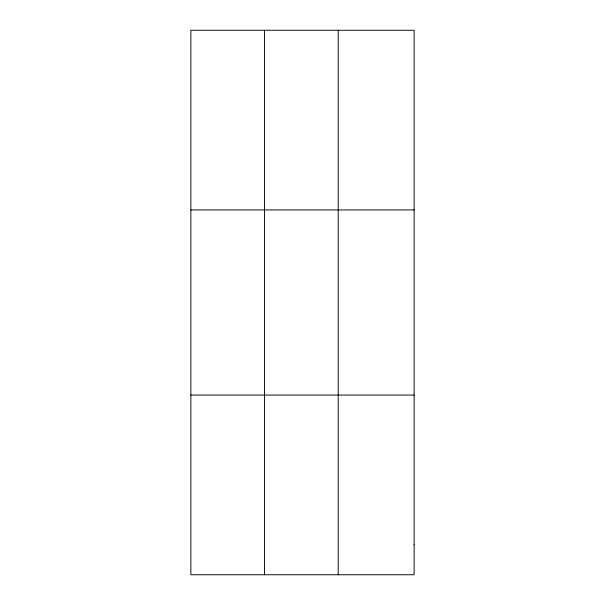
<?xml version="1.0" encoding="UTF-8"?>
<svg xmlns="http://www.w3.org/2000/svg" width="605" height="605" viewBox="0 0 605 605"><rect width="100%" height="100%" fill="white"/><g stroke="black" fill="none" stroke-linecap="round" stroke-linejoin="round"><path stroke-width="0.91" d="M264.544 574.75L264.544 30.25M338.218 574.75L338.218 30.25M190.87 209.935L414.13 209.935M190.87 395.065L414.13 395.065M414.13 544.803L414.13 574.75L190.87 574.75L190.87 30.25L414.13 30.25L414.13 544.803"/></g></svg>
